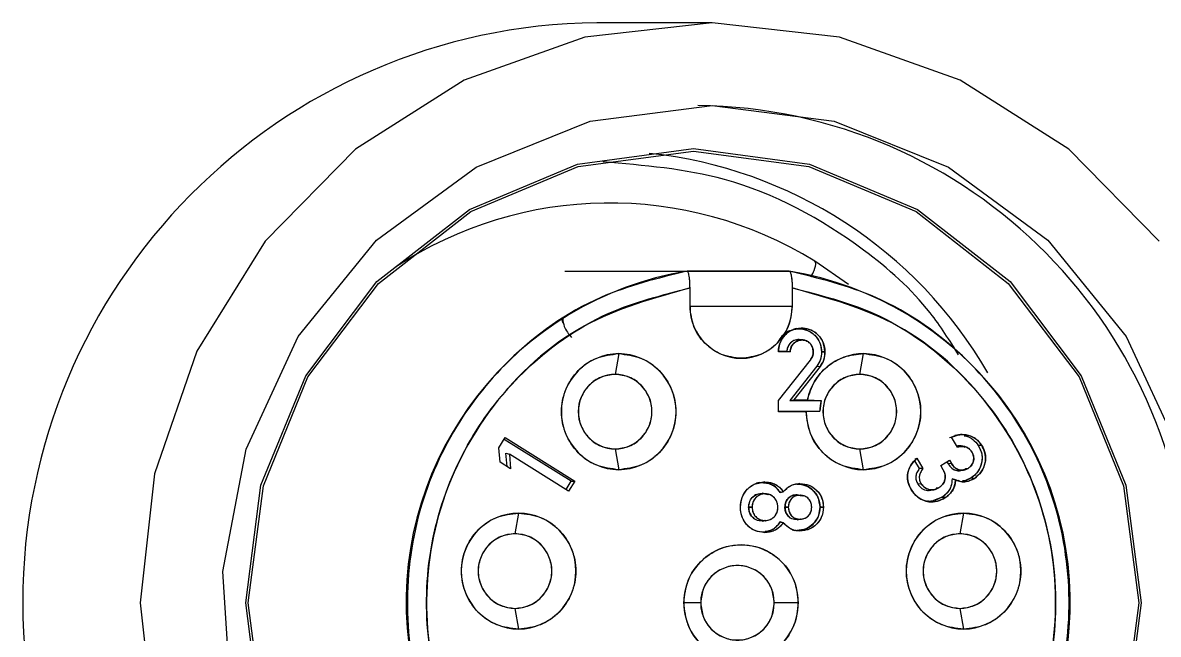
# Model space of a CAD drawing. Header units: millimetres. Extents: x 10 to 584, y 10 to 410.
# Drawn here: x 172.659 to 173.571, y 78.901 to 79.393 of the extents above; entities that cross this region are included whole.
import ezdxf

# ---------------------------------------------------------------- set-up
doc = ezdxf.new("R2010")
doc.units = ezdxf.units.MM

msp = doc.modelspace()

# ---------------------------------------------------------------- linework, layer by layer
at = {"color": 7, "linetype": 'Continuous', "lineweight": 25}
for p, q in [((173.21301, 79.39332), (173.12039, 79.39332)), ((173.09454, 79.19342), (173.19286, 79.19342)), ((173.19295, 79.19342), (173.27492, 79.19342)), ((173.27492, 79.19342), (173.1932, 79.19342)), ((173.32259, 79.18261), (173.29543, 79.20143)), ((173.19517, 79.16498), (173.19517, 79.17991)), ((173.27724, 79.17991), (173.27724, 79.16498)), ((173.27724, 79.16498), (173.19519, 79.16498)), ((173.27724, 79.16498), (173.19607, 79.16498)), ((173.09319, 79.1515), (173.09216, 79.1551)), ((173.28076, 79.14726), (173.27856, 79.1468)), ((173.2786, 79.14653), (173.28216, 79.14717)), ((173.27974, 79.14665), (173.28216, 79.14717)), ((173.28447, 79.14763), (173.28216, 79.14717)), ((173.28216, 79.14717), (173.28447, 79.14763)), ((173.28519, 79.13807), (173.28286, 79.13854)), ((173.28286, 79.13854), (173.28519, 79.13807)), ((173.28515, 79.13817), (173.28286, 79.13854)), ((173.27288, 79.12887), (173.26625, 79.12887)), ((173.27288, 79.12887), (173.2756, 79.12841)), ((173.13787, 79.12707), (173.13498, 79.11041)), ((173.2756, 79.12841), (173.26617, 79.12841)), ((173.26617, 79.08933), (173.29187, 79.12196)), ((173.30086, 79.1285), (173.30363, 79.1285)), ((173.30363, 79.1285), (173.30086, 79.1285)), ((173.33165, 79.11041), (173.33454, 79.12707)), ((173.29702, 79.11707), (173.2753, 79.08942)), ((173.2997, 79.11678), (173.27856, 79.08988)), ((173.29702, 79.11707), (173.2997, 79.11678)), ((173.29702, 79.11707), (173.2997, 79.11678)), ((173.26617, 79.08037), (173.26617, 79.08933)), ((173.2753, 79.08942), (173.27856, 79.08988)), ((173.2753, 79.08942), (173.30063, 79.08942)), ((173.27856, 79.08988), (173.28954, 79.08988)), ((173.28954, 79.08988), (173.30063, 79.08942)), ((173.28954, 79.08988), (173.30063, 79.08942)), ((173.30063, 79.08942), (173.2994, 79.08083)), ((173.26617, 79.08083), (173.2994, 79.08083)), ((173.28858, 79.08037), (173.26617, 79.08037)), ((173.2994, 79.08083), (173.28858, 79.08037)), ((173.2994, 79.08083), (173.28858, 79.08037)), ((173.04162, 79.05142), (173.04657, 79.0596)), ((173.09965, 79.02445), (173.0457, 79.05815)), ((173.04657, 79.0596), (173.1026, 79.0246)), ((173.40361, 79.05969), (173.40806, 79.06082)), ((173.41021, 79.05175), (173.40527, 79.0599)), ((173.40562, 79.06024), (173.40992, 79.06141)), ((173.41021, 79.06163), (173.40798, 79.06117)), ((173.0425, 79.03969), (173.04162, 79.05142)), ((173.04727, 79.047), (173.05011, 79.04612)), ((173.0481, 79.0362), (173.04727, 79.047)), ((173.13498, 79.05041), (173.13787, 79.03374)), ((173.33454, 79.03374), (173.33165, 79.05041)), ((173.41605, 79.05227), (173.41385, 79.05273)), ((173.42954, 79.05345), (173.42684, 79.05321)), ((173.42684, 79.05321), (173.42954, 79.05345)), ((173.05102, 79.03438), (173.0425, 79.03969)), ((173.05011, 79.04612), (173.05102, 79.03438)), ((173.09764, 79.01643), (173.05011, 79.04612)), ((173.37568, 79.04092), (173.37942, 79.03475)), ((173.37614, 79.04252), (173.37735, 79.04288)), ((173.37735, 79.04288), (173.38228, 79.03473)), ((173.39663, 79.03698), (173.40369, 79.04139)), ((173.40162, 79.0401), (173.40268, 79.03833)), ((173.40539, 79.03858), (173.40268, 79.03833)), ((173.40369, 79.04139), (173.40539, 79.03858)), ((173.38228, 79.03473), (173.37942, 79.03475)), ((173.39869, 79.03355), (173.39663, 79.03698)), ((173.41387, 79.03333), (173.41657, 79.03437)), ((173.41864, 79.03477), (173.41657, 79.03437)), ((173.41657, 79.03437), (173.41864, 79.03477)), ((173.09558, 79.01772), (173.09965, 79.02445)), ((173.1026, 79.0246), (173.09764, 79.01643)), ((173.09965, 79.02445), (173.1026, 79.0246)), ((173.24802, 79.02248), (173.253, 79.02337)), ((173.25071, 79.02336), (173.24848, 79.0229)), ((173.253, 79.02337), (173.24857, 79.02245)), ((173.253, 79.02337), (173.25532, 79.02384)), ((173.25532, 79.02384), (173.253, 79.02337)), ((173.2834, 79.02266), (173.28108, 79.02219)), ((173.28108, 79.02219), (173.2834, 79.02266)), ((173.38104, 79.02229), (173.37833, 79.02204)), ((173.40849, 79.02559), (173.40574, 79.02629)), ((173.40574, 79.02629), (173.40849, 79.02559)), ((173.41201, 79.02459), (173.41065, 79.02496)), ((173.412, 79.02461), (173.41099, 79.0247)), ((173.42116, 79.02711), (173.41712, 79.02525)), ((173.42116, 79.02711), (173.42372, 79.02672)), ((173.42372, 79.02672), (173.42116, 79.02711)), ((173.25309, 79.01479), (173.25541, 79.01432)), ((173.25541, 79.01432), (173.25309, 79.01479)), ((173.25557, 79.01424), (173.25752, 79.01381)), ((173.26773, 79.01529), (173.2701, 79.01601)), ((173.2701, 79.01601), (173.26773, 79.01529)), ((173.28126, 79.01356), (173.28357, 79.01309)), ((173.28357, 79.01309), (173.28126, 79.01356)), ((173.28126, 79.01356), (173.28537, 79.01279)), ((173.38758, 79.01698), (173.38989, 79.01744)), ((173.39776, 79.01163), (173.39079, 79.00891)), ((173.3951, 79.01922), (173.39303, 79.01882)), ((173.39303, 79.01882), (173.3951, 79.01922)), ((173.39776, 79.01163), (173.40032, 79.01123)), ((173.40032, 79.01123), (173.39776, 79.01163)), ((173.24222, 79.00354), (173.24499, 79.00353)), ((173.24499, 79.00353), (173.24222, 79.00354)), ((173.27415, 79.00353), (173.27138, 79.00353)), ((173.27138, 79.00353), (173.27415, 79.00353)), ((173.29964, 79.00353), (173.30241, 79.00353)), ((173.30241, 79.00353), (173.29964, 79.00353)), ((173.05741, 78.99883), (173.05452, 78.98217)), ((173.25309, 78.99231), (173.25599, 78.99291)), ((173.25309, 78.99231), (173.25541, 78.99278)), ((173.25541, 78.99278), (173.25309, 78.99231)), ((173.2556, 78.99273), (173.25309, 78.99231)), ((173.28126, 78.9935), (173.28357, 78.99397)), ((173.28357, 78.99397), (173.28126, 78.9935)), ((173.28386, 78.99387), (173.28126, 78.9935)), ((173.415, 78.99883), (173.4121, 78.98217)), ((173.253, 78.98367), (173.25532, 78.9832)), ((173.25532, 78.9832), (173.253, 78.98367)), ((173.2701, 78.99108), (173.26773, 78.99182)), ((173.26773, 78.99182), (173.2701, 78.99108)), ((173.27725, 78.98528), (173.27947, 78.98483)), ((173.05452, 78.92217), (173.05741, 78.9055)), ((173.20377, 78.92665), (173.19025, 78.92665)), ((173.28216, 78.92665), (173.26286, 78.92665)), ((173.4121, 78.92217), (173.415, 78.9055))]:
    msp.add_line(p, q, dxfattribs=at)
at = {"color": 7, "linetype": 'Continuous', "lineweight": 25, "flags": 128}
for points in [[(173.57232, 79.21761), (173.49955, 79.2915), (173.4124, 79.3471), (173.31527, 79.38162), (173.21301, 79.39332), (173.11074, 79.38162), (173.0136, 79.3471), (172.92646, 79.2915), (172.85369, 79.21761), (172.79894, 79.12913), (172.76495, 79.03049), (172.75342, 78.92665), (172.76495, 78.82281), (172.79894, 78.72417), (172.85369, 78.63569), (172.92646, 78.5618), (173.0136, 78.5062), (173.11074, 78.47169), (173.21301, 78.45998)], [(173.59995, 78.8517), (173.56943, 78.75634), (173.51653, 78.67168), (173.44454, 78.60304), (173.35801, 78.55474), (173.26237, 78.5298), (173.16363, 78.5298), (173.06799, 78.55474), (172.98146, 78.60304), (172.90948, 78.67168), (172.85657, 78.75634), (172.82606, 78.8517), (172.81985, 78.95177), (172.83836, 79.05026), (172.8804, 79.14098), (172.94335, 79.21824), (173.02323, 79.27717), (173.11504, 79.31409), (173.21301, 79.32665)], [(173.21301, 79.32665), (173.31096, 79.31409), (173.40278, 79.27717), (173.48267, 79.21824), (173.5456, 79.14098), (173.58765, 79.05026)], [(172.8504, 78.83209), (172.83815, 78.92665), (172.8504, 79.02121), (172.88635, 79.10933), (172.94353, 79.185), (173.01805, 79.24306), (173.10483, 79.27956), (173.19795, 79.29201)], [(172.85233, 78.83261), (172.84014, 78.92665), (172.85233, 79.02069), (172.88808, 79.10832), (172.94494, 79.18357), (173.01904, 79.24131), (173.10534, 79.2776), (173.19795, 79.28999)], [(173.19795, 79.29201), (173.29108, 79.27956), (173.37786, 79.24306), (173.45238, 79.185), (173.50956, 79.10933), (173.5455, 79.02121), (173.55776, 78.92665), (173.5455, 78.83209)], [(173.19795, 79.28999), (173.29056, 79.2776), (173.37686, 79.24131), (173.45096, 79.18357), (173.50783, 79.10832), (173.54357, 79.02069), (173.55576, 78.92665), (173.54357, 78.83261)]]:
    msp.add_lwpolyline(points, dxfattribs=at)
at = {"color": 7, "linetype": 'Continuous', "lineweight": 25}
for centre, radius, start, end in [((173.12561, 78.92665), 0.4667, 90.64072, 269.35928), ((173.19683, 78.92665), 0.40003, 270.65873, 89.34127), ((173.13072, 78.93547), 0.31282, 58.22974, 123.41597), ((173.23727, 78.92686), 0.27023, 99.45858, 269.28407), ((173.23052, 78.92686), 0.27023, 270.7146, 80.54274), ((173.23653, 79.16468), 0.04136, 179.57443, 269.56118), ((173.23589, 79.16468), 0.04136, 270.44997, 0.42552), ((173.13845, 79.08041), 0.04667, 90.70636, 269.29364), ((173.1373, 79.08041), 0.04667, 270.70636, 89.29364), ((173.33481, 79.08092), 0.04615, 90.33203, 168.80377), ((173.33397, 79.08041), 0.04667, 270.70636, 89.29364), ((173.13535, 79.08041), 0.03, 90.70768, 269.29232), ((173.13461, 79.08041), 0.03, 270.70254, 89.29746), ((173.33202, 79.08041), 0.03, 90.70254, 269.29746), ((173.33128, 79.08041), 0.03, 270.71795, 89.28205), ((173.33283, 79.08045), 0.03344, 164.43567, 179.34125), ((173.3349, 79.08005), 0.04631, 179.61227, 269.5615), ((173.05799, 78.95217), 0.04667, 90.70967, 269.29033), ((173.05684, 78.95217), 0.04667, 270.70636, 89.29364), ((173.41558, 78.95217), 0.04667, 90.70636, 269.29364), ((173.41442, 78.95217), 0.04667, 270.70967, 89.29033), ((173.0549, 78.95217), 0.03, 90.71795, 269.28205), ((173.05415, 78.95217), 0.03, 270.70254, 89.29746), ((173.41248, 78.95217), 0.03, 90.71795, 269.28205), ((173.41173, 78.95217), 0.03, 270.70254, 89.29746), ((173.23621, 78.92722), 0.04596, 359.28842, 180.71158), ((173.23332, 78.92701), 0.02955, 359.29733, 180.70267), ((173.23621, 78.92608), 0.04596, 179.28517, 0.71483), ((173.23332, 78.92629), 0.02955, 179.29227, 0.70773)]:
    msp.add_arc(centre, radius, start, end, dxfattribs=at)
at = {"color": 59, "linetype": 'Continuous', "lineweight": 25}
msp.add_arc((173.12521, 78.93285), 0.35725, 30.04554, 84.04983, dxfattribs=at)
for points, knots in [([(173.41101, 79.12624), (173.40375, 79.13773), (173.38329, 79.17014), (173.32271, 79.22366), (173.23301, 79.27234), (173.1581, 79.27857), (173.12502, 79.28132)], [0, 0, 0, 0, 0.119309, 0.336244, 0.706937, 1, 1, 1, 1]), ([(173.29256, 79.18892), (173.29341, 79.19072), (173.29573, 79.19561), (173.29683, 79.20028), (173.29588, 79.20105), (173.29543, 79.20143)], [0, 0, 0, 0, 0.232539, 0.629547, 1, 1, 1, 1])]:
    msp.add_open_spline(points, degree=3, knots=knots, dxfattribs=at)
at = {"color": 7, "linetype": 'Continuous', "lineweight": 25}
for points, knots in [([(173.19286, 79.19342), (173.1692, 79.18766), (173.11646, 79.17484), (173.05104, 79.12812), (173.00099, 79.06433), (172.97138, 78.99065), (172.96437, 78.90787), (172.98246, 78.82685), (173.0217, 78.75796), (173.08056, 78.70102), (173.15341, 78.66337), (173.20905, 78.65873), (173.23389, 78.65665)], [0, 0, 0, 0, 0.091706, 0.204462, 0.294967, 0.393666, 0.497031, 0.600398, 0.699091, 0.789596, 0.906057, 1, 1, 1, 1]), ([(173.19517, 79.17991), (173.19515, 79.18119), (173.19512, 79.18352), (173.19488, 79.18637), (173.19467, 79.18823), (173.19446, 79.18981), (173.19414, 79.19124), (173.19361, 79.19294), (173.19315, 79.19323), (173.19286, 79.19342)], [0, 0, 0, 0, 0.181575, 0.330984, 0.438517, 0.500217, 0.630888, 0.759378, 1, 1, 1, 1]), ([(173.19517, 79.17991), (173.19514, 79.18168), (173.19508, 79.18522), (173.19454, 79.18963), (173.19378, 79.19287), (173.19316, 79.19323), (173.19286, 79.19342)], [0, 0, 0, 0, 0.250323, 0.499795, 0.750331, 1, 1, 1, 1]), ([(173.23389, 78.65665), (173.25873, 78.65873), (173.31438, 78.66337), (173.38723, 78.70102), (173.44609, 78.75796), (173.48533, 78.82685), (173.50341, 78.90787), (173.4964, 78.99065), (173.46679, 79.06433), (173.41674, 79.12812), (173.35133, 79.17484), (173.29858, 79.18766), (173.27492, 79.19342)], [0, 0, 0, 0, 0.0939424, 0.2104115, 0.3009158, 0.3996081, 0.5029717, 0.6063363, 0.7050344, 0.795538, 0.9082859, 1, 1, 1, 1]), ([(173.27492, 79.19342), (173.27522, 79.19323), (173.27568, 79.19295), (173.27622, 79.19124), (173.27651, 79.18981), (173.27677, 79.18824), (173.27701, 79.18638), (173.2772, 79.18352), (173.27723, 79.18119), (173.27724, 79.17991)], [0, 0, 0, 0, 0.2403741, 0.36878, 0.4993146, 0.561222, 0.6688246, 0.8184019, 1, 1, 1, 1]), ([(173.27492, 79.19342), (173.27523, 79.19323), (173.27585, 79.19287), (173.2766, 79.18964), (173.27716, 79.18522), (173.27721, 79.18169), (173.27724, 79.17991)], [0, 0, 0, 0, 0.24945, 0.499669, 0.749296, 1, 1, 1, 1]), ([(173.19517, 79.17991), (173.16585, 79.17174), (173.10506, 79.1548), (173.03207, 79.08818), (172.98802, 79.00084), (172.97883, 78.90529), (173.00317, 78.81253), (173.0606, 78.73362), (173.14327, 78.6799), (173.20597, 78.67321), (173.23621, 78.66999)], [0, 0, 0, 0, 0.120567, 0.249996, 0.379433, 0.499999, 0.620562, 0.749995, 0.879426, 1, 1, 1, 1]), ([(173.23621, 78.66999), (173.2126, 78.67196), (173.1597, 78.67638), (173.09045, 78.71216), (173.03449, 78.76629), (172.99719, 78.83178), (172.98, 78.9088), (172.98667, 78.98749), (173.01481, 79.05753), (173.06212, 79.11784), (173.12359, 79.16195), (173.17298, 79.17434), (173.19517, 79.17991)], [0, 0, 0, 0, 0.0942, 0.210979, 0.301731, 0.400694, 0.504336, 0.607982, 0.706942, 0.797687, 0.909074, 1, 1, 1, 1]), ([(173.27724, 79.17991), (173.29944, 79.17434), (173.34883, 79.16195), (173.41029, 79.11784), (173.45761, 79.05753), (173.48574, 78.98749), (173.49242, 78.9088), (173.47522, 78.83178), (173.43793, 78.76629), (173.38197, 78.71216), (173.31272, 78.67638), (173.25983, 78.67196), (173.23621, 78.66999)], [0, 0, 0, 0, 0.090926, 0.202315, 0.293061, 0.392022, 0.495669, 0.599312, 0.698276, 0.789029, 0.905809, 1, 1, 1, 1]), ([(173.23621, 78.66999), (173.26645, 78.67321), (173.32915, 78.6799), (173.41181, 78.73362), (173.46925, 78.81253), (173.49359, 78.90529), (173.4844, 79.00084), (173.44035, 79.08818), (173.36736, 79.1548), (173.30656, 79.17174), (173.27724, 79.17991)], [0, 0, 0, 0, 0.120565, 0.249997, 0.379432, 0.499996, 0.620563, 0.750002, 0.879431, 1, 1, 1, 1]), ([(173.23621, 79.12332), (173.23083, 79.12395), (173.22008, 79.1252), (173.20652, 79.13483), (173.19702, 79.1486), (173.19579, 79.15952), (173.19517, 79.16498)], [0, 0, 0, 0, 0.250007, 0.499994, 0.750049, 1, 1, 1, 1]), ([(173.27724, 79.16498), (173.27663, 79.15952), (173.27539, 79.1486), (173.2659, 79.13483), (173.25234, 79.1252), (173.24159, 79.12395), (173.23621, 79.12332)], [0, 0, 0, 0, 0.249981, 0.500065, 0.750082, 1, 1, 1, 1]), ([(173.09288, 79.15531), (173.09315, 79.15316), (173.09386, 79.14741), (173.09761, 79.14294), (173.09996, 79.14014)], [0, 0, 0, 0, 0.373735, 1, 1, 1, 1]), ([(173.28447, 79.14763), (173.28173, 79.14726), (173.27625, 79.14653), (173.27032, 79.14122), (173.26673, 79.13497), (173.26636, 79.13059), (173.26617, 79.12841)], [0, 0, 0, 0, 0.2793195, 0.5591923, 0.7795208, 1, 1, 1, 1]), ([(173.26617, 79.12841), (173.26645, 79.13095), (173.26698, 79.13589), (173.27116, 79.14217), (173.27713, 79.14671), (173.28202, 79.14732), (173.28447, 79.14763)], [0, 0, 0, 0, 0.25652, 0.498599, 0.74937, 1, 1, 1, 1]), ([(173.28216, 79.14717), (173.28491, 79.14688), (173.2904, 79.1463), (173.29653, 79.14124), (173.30026, 79.13506), (173.30066, 79.13069), (173.30086, 79.1285)], [0, 0, 0, 0, 0.280187, 0.559529, 0.779515, 1, 1, 1, 1]), ([(173.28216, 79.14717), (173.28465, 79.14691), (173.28833, 79.14653), (173.29266, 79.14422), (173.29635, 79.14118), (173.30003, 79.13599), (173.30058, 79.13102), (173.30086, 79.1285)], [0, 0, 0, 0, 0.256055, 0.376331, 0.498976, 0.74577, 1, 1, 1, 1]), ([(173.30363, 79.1285), (173.30329, 79.13135), (173.30262, 79.13705), (173.29741, 79.14335), (173.29109, 79.1471), (173.28668, 79.14745), (173.28447, 79.14763)], [0, 0, 0, 0, 0.279565, 0.5594425, 0.7795954, 1, 1, 1, 1]), ([(173.28447, 79.14763), (173.28703, 79.14736), (173.29203, 79.14685), (173.29833, 79.14248), (173.30278, 79.13618), (173.30334, 79.13108), (173.30363, 79.1285)], [0, 0, 0, 0, 0.2563475, 0.4986131, 0.7455165, 1, 1, 1, 1]), ([(173.26597, 79.13619), (173.26707, 79.13807), (173.26932, 79.14197), (173.27313, 79.1453), (173.27551, 79.14576), (173.27561, 79.14578)], [0, 0, 0, 0, 0.472742, 0.978235, 1, 1, 1, 1]), ([(173.28286, 79.13854), (173.28144, 79.13838), (173.27858, 79.13805), (173.27534, 79.13545), (173.27339, 79.13224), (173.27305, 79.12999), (173.27288, 79.12887)], [0, 0, 0, 0, 0.2790259, 0.5596715, 0.781241, 1, 1, 1, 1]), ([(173.2756, 79.12841), (173.2758, 79.12983), (173.27621, 79.13266), (173.27872, 79.13588), (173.28188, 79.13777), (173.28409, 79.13797), (173.28519, 79.13807)], [0, 0, 0, 0, 0.280257, 0.559546, 0.779625, 1, 1, 1, 1]), ([(173.28519, 79.13807), (173.2839, 79.13791), (173.28142, 79.1376), (173.27875, 79.13577), (173.27721, 79.13385), (173.27602, 79.13158), (173.27577, 79.12967), (173.2756, 79.12841)], [0, 0, 0, 0, 0.2590572, 0.4973955, 0.6220982, 0.7492752, 1, 1, 1, 1]), ([(173.28673, 79.13776), (173.28672, 79.13777), (173.28624, 79.13801), (173.2857, 79.13804), (173.28516, 79.13808)], [0, 0, 0, 0, 0.011025, 1, 1, 1, 1]), ([(173.28739, 79.13783), (173.28653, 79.13799), (173.28514, 79.13825), (173.28522, 79.13826), (173.28525, 79.13826)], [0, 0, 0, 0, 0.6176017, 1, 1, 1, 1]), ([(173.28519, 79.13807), (173.28656, 79.13793), (173.28929, 79.13766), (173.29218, 79.13494), (173.29391, 79.13183), (173.29414, 79.12967), (173.29425, 79.12859)], [0, 0, 0, 0, 0.279304, 0.558573, 0.779344, 1, 1, 1, 1]), ([(173.29425, 79.12859), (173.2941, 79.12982), (173.29379, 79.13226), (173.29213, 79.13489), (173.29042, 79.13652), (173.28829, 79.13776), (173.28645, 79.13794), (173.28519, 79.13807)], [0, 0, 0, 0, 0.25218, 0.498813, 0.619589, 0.740776, 1, 1, 1, 1]), ([(173.27898, 79.13772), (173.27791, 79.13715), (173.27579, 79.13601), (173.27361, 79.13275), (173.27313, 79.13021), (173.27288, 79.12887)], [0, 0, 0, 0, 0.319585, 0.640457, 1, 1, 1, 1]), ([(173.13787, 79.03374), (173.13186, 79.03444), (173.11983, 79.03585), (173.10453, 79.04664), (173.09432, 79.06207), (173.09071, 79.08041), (173.09432, 79.09875), (173.10453, 79.11418), (173.11983, 79.12497), (173.13186, 79.12637), (173.13787, 79.12707)], [0, 0, 0, 0, 0.125005, 0.250008, 0.374994, 0.5, 0.625006, 0.749992, 0.874995, 1, 1, 1, 1]), ([(173.13787, 79.12707), (173.14389, 79.12637), (173.15592, 79.12497), (173.17121, 79.11418), (173.18144, 79.09875), (173.18503, 79.08041), (173.18144, 79.06206), (173.17121, 79.04664), (173.15592, 79.03585), (173.14389, 79.03444), (173.13787, 79.03374)], [0, 0, 0, 0, 0.125, 0.249998, 0.37501, 0.5, 0.62499, 0.750002, 0.875, 1, 1, 1, 1]), ([(173.28954, 79.08988), (173.29111, 79.09498), (173.29426, 79.10518), (173.30502, 79.11724), (173.31883, 79.12549), (173.32931, 79.12655), (173.33454, 79.12707)], [0, 0, 0, 0, 0.250007, 0.499939, 0.750009, 1, 1, 1, 1]), ([(173.29425, 79.12859), (173.29413, 79.12723), (173.2939, 79.1248), (173.29249, 79.12283), (173.29187, 79.12196)], [0, 0, 0, 0, 0.559115, 1, 1, 1, 1]), ([(173.29187, 79.12196), (173.29256, 79.12296), (173.29395, 79.12495), (173.29415, 79.12738), (173.29425, 79.12859)], [0, 0, 0, 0, 0.499816, 1, 1, 1, 1]), ([(173.30086, 79.1285), (173.30071, 79.12642), (173.30042, 79.12227), (173.29816, 79.11881), (173.29702, 79.11707)], [0, 0, 0, 0, 0.500388, 1, 1, 1, 1]), ([(173.30086, 79.1285), (173.30067, 79.12617), (173.30034, 79.12201), (173.29804, 79.11858), (173.29702, 79.11707)], [0, 0, 0, 0, 0.5600904, 1, 1, 1, 1]), ([(173.2997, 79.11678), (173.30098, 79.11879), (173.30326, 79.12238), (173.30352, 79.12663), (173.30363, 79.1285)], [0, 0, 0, 0, 0.559362, 1, 1, 1, 1]), ([(173.30363, 79.1285), (173.30348, 79.12637), (173.30318, 79.12212), (173.30086, 79.11856), (173.2997, 79.11678)], [0, 0, 0, 0, 0.500065, 1, 1, 1, 1]), ([(173.33454, 79.12707), (173.34056, 79.12637), (173.35259, 79.12497), (173.36789, 79.11418), (173.3781, 79.09875), (173.3817, 79.08041), (173.3781, 79.06207), (173.36789, 79.04664), (173.35259, 79.03585), (173.34056, 79.03444), (173.33454, 79.03374)], [0, 0, 0, 0, 0.125005, 0.250008, 0.374994, 0.5, 0.625006, 0.749992, 0.874995, 1, 1, 1, 1]), ([(173.13498, 79.11041), (173.13111, 79.10996), (173.12338, 79.10906), (173.11354, 79.10212), (173.10698, 79.0922), (173.10467, 79.08041), (173.10698, 79.06862), (173.11354, 79.05869), (173.12338, 79.05176), (173.13111, 79.05086), (173.13498, 79.05041)], [0, 0, 0, 0, 0.125034, 0.250045, 0.374997, 0.499994, 0.624991, 0.749978, 0.874966, 1, 1, 1, 1]), ([(173.13498, 79.05041), (173.13885, 79.05086), (173.14658, 79.05176), (173.15642, 79.0587), (173.16299, 79.06861), (173.1653, 79.08041), (173.16299, 79.0922), (173.15642, 79.10212), (173.14658, 79.10906), (173.13885, 79.10996), (173.13498, 79.11041)], [0, 0, 0, 0, 0.125024, 0.25, 0.375021, 0.500006, 0.624991, 0.749977, 0.874976, 1, 1, 1, 1]), ([(173.33165, 79.11041), (173.32778, 79.10996), (173.32005, 79.10906), (173.31021, 79.10212), (173.30364, 79.0922), (173.30133, 79.08041), (173.30364, 79.06861), (173.31021, 79.0587), (173.32005, 79.05176), (173.32778, 79.05086), (173.33165, 79.05041)], [0, 0, 0, 0, 0.125024, 0.250022, 0.375009, 0.499994, 0.624979, 0.750002, 0.874976, 1, 1, 1, 1]), ([(173.33165, 79.05041), (173.33552, 79.05086), (173.34325, 79.05176), (173.35308, 79.0587), (173.35965, 79.06861), (173.36196, 79.08041), (173.35965, 79.0922), (173.35308, 79.10212), (173.34325, 79.10905), (173.33552, 79.10996), (173.33165, 79.11041)], [0, 0, 0, 0, 0.124963, 0.249957, 0.375, 0.500006, 0.625011, 0.750019, 0.875037, 1, 1, 1, 1]), ([(173.33454, 79.03374), (173.32853, 79.03444), (173.31649, 79.03584), (173.3013, 79.04662), (173.29067, 79.06204), (173.28928, 79.07426), (173.28858, 79.08037)], [0, 0, 0, 0, 0.250009, 0.500044, 0.749955, 1, 1, 1, 1]), ([(173.40527, 79.0599), (173.40744, 79.06072), (173.41176, 79.06235), (173.41873, 79.06167), (173.42527, 79.05902), (173.42812, 79.05531), (173.42954, 79.05345)], [0, 0, 0, 0, 0.2515721, 0.5000173, 0.7503831, 1, 1, 1, 1]), ([(173.42954, 79.05345), (173.42791, 79.05551), (173.42465, 79.05962), (173.4176, 79.06189), (173.41093, 79.0622), (173.40715, 79.06066), (173.40527, 79.0599)], [0, 0, 0, 0, 0.279159, 0.559, 0.779464, 1, 1, 1, 1]), ([(173.41556, 79.06091), (173.41585, 79.06089), (173.41832, 79.06072), (173.42275, 79.05842), (173.42547, 79.05495), (173.42684, 79.05321)], [0, 0, 0, 0, 0.0633841, 0.5307986, 1, 1, 1, 1]), ([(173.41385, 79.05272), (173.41287, 79.0529), (173.41145, 79.05316), (173.41008, 79.05278), (173.40965, 79.05266)], [0, 0, 0, 0, 0.690549, 1, 1, 1, 1]), ([(173.41021, 79.05175), (173.41139, 79.05211), (173.41375, 79.05283), (173.41719, 79.0521), (173.41994, 79.05046), (173.42112, 79.0489), (173.4217, 79.04813)], [0, 0, 0, 0, 0.2799341, 0.5597495, 0.780138, 1, 1, 1, 1]), ([(173.4217, 79.04813), (173.421, 79.04903), (173.41964, 79.05078), (173.41672, 79.05229), (173.41344, 79.05269), (173.41134, 79.05207), (173.41021, 79.05175)], [0, 0, 0, 0, 0.25798, 0.500511, 0.732006, 1, 1, 1, 1]), ([(173.41608, 79.05169), (173.41562, 79.05203), (173.41505, 79.05245), (173.41437, 79.05253), (173.41423, 79.05255)], [0, 0, 0, 0, 0.795742, 1, 1, 1, 1]), ([(173.41864, 79.03477), (173.41965, 79.03555), (173.42166, 79.03711), (173.42311, 79.04075), (173.42336, 79.04466), (173.42226, 79.04697), (173.4217, 79.04813)], [0, 0, 0, 0, 0.250054, 0.499588, 0.749902, 1, 1, 1, 1]), ([(173.4217, 79.04813), (173.4223, 79.04682), (173.4235, 79.04421), (173.42296, 79.04013), (173.42132, 79.03679), (173.41954, 79.03544), (173.41864, 79.03477)], [0, 0, 0, 0, 0.27952, 0.559298, 0.779226, 1, 1, 1, 1]), ([(173.42684, 79.05321), (173.42795, 79.051), (173.42961, 79.04767), (173.43005, 79.04268), (173.42933, 79.0378), (173.42695, 79.03183), (173.4231, 79.0287), (173.42116, 79.02711)], [0, 0, 0, 0, 0.248595, 0.373171, 0.499862, 0.747813, 1, 1, 1, 1]), ([(173.42684, 79.05321), (173.42808, 79.05068), (173.43055, 79.04564), (173.42944, 79.03767), (173.42631, 79.03115), (173.42288, 79.02846), (173.42116, 79.02711)], [0, 0, 0, 0, 0.280753, 0.559103, 0.779833, 1, 1, 1, 1]), ([(173.42372, 79.02672), (173.42589, 79.02855), (173.43024, 79.03222), (173.4329, 79.04), (173.43262, 79.04747), (173.43057, 79.05146), (173.42954, 79.05345)], [0, 0, 0, 0, 0.279142, 0.559225, 0.779425, 1, 1, 1, 1]), ([(173.42954, 79.05345), (173.43068, 79.05118), (173.43239, 79.04777), (173.43282, 79.04265), (173.43208, 79.03765), (173.42965, 79.03154), (173.4257, 79.02833), (173.42372, 79.02672)], [0, 0, 0, 0, 0.24902, 0.373492, 0.500216, 0.748594, 1, 1, 1, 1]), ([(173.37277, 79.01778), (173.37177, 79.01994), (173.36981, 79.02419), (173.36985, 79.0312), (173.37235, 79.03781), (173.37561, 79.04112), (173.37735, 79.04288)], [0, 0, 0, 0, 0.254902, 0.500319, 0.733421, 1, 1, 1, 1]), ([(173.37735, 79.04288), (173.3755, 79.04103), (173.37181, 79.03734), (173.36971, 79.03014), (173.37005, 79.02332), (173.37186, 79.01963), (173.37277, 79.01778)], [0, 0, 0, 0, 0.280313, 0.559377, 0.779684, 1, 1, 1, 1]), ([(173.40268, 79.03833), (173.40357, 79.0371), (173.40534, 79.03462), (173.4092, 79.03272), (173.41174, 79.03292), (173.41275, 79.03301)], [0, 0, 0, 0, 0.372259, 0.747712, 1, 1, 1, 1]), ([(173.40539, 79.03858), (173.4062, 79.03744), (173.40737, 79.0358), (173.40952, 79.03432), (173.41123, 79.03359), (173.41309, 79.03324), (173.41571, 79.03329), (173.41747, 79.03418), (173.41864, 79.03477)], [0, 0, 0, 0, 0.266285, 0.383503, 0.499574, 0.624727, 0.749874, 1, 1, 1, 1]), ([(173.41864, 79.03477), (173.41732, 79.03413), (173.41467, 79.03286), (173.41049, 79.03362), (173.40734, 79.03573), (173.40604, 79.03763), (173.40539, 79.03858)], [0, 0, 0, 0, 0.2796881, 0.5591244, 0.7792699, 1, 1, 1, 1]), ([(173.37942, 79.03475), (173.37875, 79.03371), (173.37753, 79.0318), (173.37665, 79.02906), (173.37656, 79.02687), (173.37696, 79.02459), (173.37778, 79.02306), (173.37833, 79.02204)], [0, 0, 0, 0, 0.271694, 0.498267, 0.621094, 0.748425, 1, 1, 1, 1]), ([(173.38228, 79.03473), (173.38162, 79.03371), (173.3804, 79.03185), (173.37945, 79.02918), (173.37932, 79.02704), (173.37968, 79.02479), (173.38049, 79.02328), (173.38104, 79.02229)], [0, 0, 0, 0, 0.271748, 0.498264, 0.621028, 0.748473, 1, 1, 1, 1]), ([(173.3951, 79.01922), (173.39627, 79.0201), (173.39795, 79.02136), (173.39942, 79.02371), (173.40009, 79.02559), (173.40035, 79.02758), (173.4002, 79.03037), (173.3993, 79.03226), (173.39869, 79.03355)], [0, 0, 0, 0, 0.264027, 0.381439, 0.498634, 0.623655, 0.744628, 1, 1, 1, 1]), ([(173.39869, 79.03355), (173.39934, 79.03213), (173.40064, 79.0293), (173.4001, 79.02482), (173.39806, 79.02133), (173.39609, 79.01992), (173.3951, 79.01922)], [0, 0, 0, 0, 0.279877, 0.55938, 0.779386, 1, 1, 1, 1]), ([(173.40551, 79.035), (173.40601, 79.03462), (173.40698, 79.03387), (173.40814, 79.03345), (173.4087, 79.03325)], [0, 0, 0, 0, 0.508823, 1, 1, 1, 1]), ([(173.40999, 79.03299), (173.41025, 79.03292), (173.41083, 79.03279), (173.41142, 79.03284), (173.41175, 79.03288)], [0, 0, 0, 0, 0.445461, 1, 1, 1, 1]), ([(173.23562, 79.00353), (173.23591, 79.00623), (173.23646, 79.01153), (173.24021, 79.01722), (173.2441, 79.02067), (173.24874, 79.02326), (173.25269, 79.02361), (173.25532, 79.02384)], [0, 0, 0, 0, 0.253655, 0.498791, 0.624364, 0.749644, 1, 1, 1, 1]), ([(173.23562, 79.00353), (173.23595, 79.00651), (173.23661, 79.01247), (173.24181, 79.01926), (173.24839, 79.0233), (173.25301, 79.02366), (173.25532, 79.02384)], [0, 0, 0, 0, 0.279692, 0.559569, 0.779544, 1, 1, 1, 1]), ([(173.253, 79.02337), (173.25456, 79.02326), (173.25749, 79.02305), (173.26165, 79.0215), (173.26513, 79.01886), (173.26686, 79.01648), (173.26773, 79.01529)], [0, 0, 0, 0, 0.268348, 0.501019, 0.750966, 1, 1, 1, 1]), ([(173.26773, 79.01529), (173.26651, 79.01692), (173.26451, 79.01958), (173.26056, 79.02196), (173.25761, 79.02301), (173.2558, 79.02313), (173.25527, 79.02316)], [0, 0, 0, 0, 0.391934, 0.643465, 0.895564, 1, 1, 1, 1]), ([(173.25532, 79.02384), (173.2573, 79.0237), (173.26056, 79.02346), (173.26473, 79.02153), (173.26778, 79.01912), (173.26932, 79.01705), (173.2701, 79.01601)], [0, 0, 0, 0, 0.339644, 0.559642, 0.779518, 1, 1, 1, 1]), ([(173.25532, 79.02384), (173.25686, 79.02373), (173.25975, 79.02352), (173.26381, 79.0221), (173.26732, 79.01957), (173.26913, 79.01725), (173.2701, 79.01601)], [0, 0, 0, 0, 0.26643, 0.498517, 0.732319, 1, 1, 1, 1]), ([(173.2701, 79.01601), (173.2722, 79.0181), (173.27595, 79.02182), (173.28112, 79.0224), (173.2834, 79.02266)], [0, 0, 0, 0, 0.5606, 1, 1, 1, 1]), ([(173.2701, 79.01601), (173.27195, 79.01783), (173.27466, 79.02048), (173.27948, 79.02237), (173.28203, 79.02256), (173.2834, 79.02266)], [0, 0, 0, 0, 0.499712, 0.730901, 1, 1, 1, 1]), ([(173.29964, 79.00353), (173.29933, 79.0063), (173.2987, 79.01185), (173.29363, 79.01795), (173.28752, 79.02164), (173.28323, 79.02201), (173.28108, 79.02219)], [0, 0, 0, 0, 0.279671, 0.558802, 0.779293, 1, 1, 1, 1]), ([(173.28108, 79.02219), (173.28354, 79.02195), (173.28841, 79.02146), (173.29354, 79.0178), (173.29661, 79.01412), (173.29898, 79.00977), (173.29937, 79.00605), (173.29964, 79.00353)], [0, 0, 0, 0, 0.2527629, 0.4998919, 0.6228908, 0.745345, 1, 1, 1, 1]), ([(173.2834, 79.02266), (173.28619, 79.02234), (173.29179, 79.0217), (173.29804, 79.01654), (173.30186, 79.01023), (173.30223, 79.00576), (173.30241, 79.00353)], [0, 0, 0, 0, 0.279666, 0.55937, 0.779579, 1, 1, 1, 1]), ([(173.2834, 79.02266), (173.28591, 79.02241), (173.29088, 79.02191), (173.29615, 79.01818), (173.29929, 79.0144), (173.30174, 79.00994), (173.30214, 79.00611), (173.30241, 79.00353)], [0, 0, 0, 0, 0.25179, 0.498776, 0.622099, 0.744914, 1, 1, 1, 1]), ([(173.37833, 79.02204), (173.37932, 79.02082), (173.38131, 79.01837), (173.38496, 79.01684), (173.38705, 79.01708), (173.38758, 79.01715)], [0, 0, 0, 0, 0.426581, 0.854282, 1, 1, 1, 1]), ([(173.38104, 79.02229), (173.38188, 79.0212), (173.38355, 79.01905), (173.38669, 79.01771), (173.38924, 79.01736), (173.39194, 79.01762), (173.39381, 79.01857), (173.3951, 79.01922)], [0, 0, 0, 0, 0.2519174, 0.4985735, 0.6126646, 0.7323049, 1, 1, 1, 1]), ([(173.3951, 79.01922), (173.39375, 79.01852), (173.39104, 79.01711), (173.38671, 79.01761), (173.3832, 79.0194), (173.38175, 79.02132), (173.38104, 79.02229)], [0, 0, 0, 0, 0.279989, 0.558811, 0.779639, 1, 1, 1, 1]), ([(173.40574, 79.02629), (173.40567, 79.02483), (173.40553, 79.02191), (173.40394, 79.01782), (173.4013, 79.01428), (173.39897, 79.01254), (173.39776, 79.01163)], [0, 0, 0, 0, 0.248535, 0.498386, 0.739232, 1, 1, 1, 1]), ([(173.40574, 79.02629), (173.40561, 79.02428), (173.4054, 79.02098), (173.40329, 79.01688), (173.40085, 79.01389), (173.39879, 79.01238), (173.39776, 79.01163)], [0, 0, 0, 0, 0.34071, 0.559458, 0.779661, 1, 1, 1, 1]), ([(173.40032, 79.01123), (173.40186, 79.01243), (173.40441, 79.01439), (173.40691, 79.01817), (173.40822, 79.02178), (173.4084, 79.02432), (173.40849, 79.02559)], [0, 0, 0, 0, 0.339669, 0.559787, 0.779819, 1, 1, 1, 1]), ([(173.40849, 79.02559), (173.40838, 79.02415), (173.40817, 79.02126), (173.40645, 79.01728), (173.4038, 79.01384), (173.4015, 79.01212), (173.40032, 79.01123)], [0, 0, 0, 0, 0.249477, 0.499876, 0.740874, 1, 1, 1, 1]), ([(173.40849, 79.02559), (173.40987, 79.02501), (173.41264, 79.02386), (173.41813, 79.02394), (173.4216, 79.02567), (173.42372, 79.02672)], [0, 0, 0, 0, 0.280384, 0.560326, 1, 1, 1, 1]), ([(173.42372, 79.02672), (173.42248, 79.02606), (173.42012, 79.0248), (173.4162, 79.02386), (173.41219, 79.02401), (173.40972, 79.02506), (173.40849, 79.02559)], [0, 0, 0, 0, 0.261871, 0.500046, 0.749838, 1, 1, 1, 1]), ([(173.42116, 79.02711), (173.4199, 79.02642), (173.41757, 79.02515), (173.41496, 79.02472), (173.41375, 79.02452)], [0, 0, 0, 0, 0.540105, 1, 1, 1, 1]), ([(173.24222, 79.00354), (173.24242, 79.00517), (173.24281, 79.00845), (173.2457, 79.01214), (173.24927, 79.01447), (173.25182, 79.01468), (173.25309, 79.01479)], [0, 0, 0, 0, 0.278888, 0.558826, 0.78028, 1, 1, 1, 1]), ([(173.25541, 79.01432), (173.254, 79.01416), (173.25192, 79.01391), (173.24949, 79.01253), (173.24746, 79.01071), (173.24543, 79.00774), (173.24514, 79.00494), (173.24499, 79.00353)], [0, 0, 0, 0, 0.256452, 0.376118, 0.500179, 0.749702, 1, 1, 1, 1]), ([(173.25541, 79.01432), (173.25385, 79.01415), (173.25073, 79.0138), (173.2474, 79.01075), (173.24533, 79.00725), (173.24511, 79.00477), (173.24499, 79.00353)], [0, 0, 0, 0, 0.279675, 0.558981, 0.779568, 1, 1, 1, 1]), ([(173.24898, 79.01392), (173.24892, 79.01391), (173.24818, 79.01377), (173.24693, 79.01289), (173.24591, 79.01195), (173.24539, 79.01147)], [0, 0, 0, 0, 0.044557, 0.513795, 1, 1, 1, 1]), ([(173.26586, 79.00353), (173.26571, 79.00494), (173.2654, 79.00775), (173.26337, 79.01071), (173.26133, 79.01252), (173.25891, 79.01391), (173.25682, 79.01416), (173.25541, 79.01432)], [0, 0, 0, 0, 0.2509, 0.500361, 0.62269, 0.744673, 1, 1, 1, 1]), ([(173.26586, 79.00353), (173.26567, 79.0051), (173.26528, 79.00825), (173.2625, 79.01179), (173.25908, 79.014), (173.25663, 79.01422), (173.25541, 79.01432)], [0, 0, 0, 0, 0.27963, 0.559781, 0.77975, 1, 1, 1, 1]), ([(173.25786, 79.01404), (173.25695, 79.01421), (173.25556, 79.01447), (173.25566, 79.01447), (173.25569, 79.01447)], [0, 0, 0, 0, 0.648569, 1, 1, 1, 1]), ([(173.25831, 79.01337), (173.25801, 79.01356), (173.25723, 79.01405), (173.25631, 79.01416), (173.25575, 79.01423)], [0, 0, 0, 0, 0.383144, 1, 1, 1, 1]), ([(173.27138, 79.00353), (173.27156, 79.005), (173.27193, 79.00795), (173.27441, 79.01146), (173.2778, 79.01334), (173.28011, 79.01348), (173.28126, 79.01356)], [0, 0, 0, 0, 0.27828, 0.558445, 0.781103, 1, 1, 1, 1]), ([(173.28126, 79.01356), (173.27986, 79.01344), (173.27784, 79.01327), (173.27549, 79.01204), (173.27364, 79.01036), (173.27187, 79.00752), (173.27155, 79.00488), (173.27138, 79.00353)], [0, 0, 0, 0, 0.267247, 0.384506, 0.500855, 0.74364, 1, 1, 1, 1]), ([(173.28357, 79.01309), (173.28216, 79.01298), (173.27934, 79.01278), (173.27622, 79.0101), (173.27447, 79.00687), (173.27426, 79.00464), (173.27415, 79.00353)], [0, 0, 0, 0, 0.28008, 0.558719, 0.779543, 1, 1, 1, 1]), ([(173.28357, 79.01309), (173.28223, 79.01298), (173.28031, 79.01282), (173.27807, 79.01165), (173.2763, 79.01006), (173.27462, 79.00733), (173.27431, 79.00482), (173.27415, 79.00353)], [0, 0, 0, 0, 0.267594, 0.384447, 0.500583, 0.743658, 1, 1, 1, 1]), ([(173.293, 79.00353), (173.29284, 79.00482), (173.29253, 79.00733), (173.29085, 79.01003), (173.28906, 79.01162), (173.28683, 79.01281), (173.2849, 79.01297), (173.28357, 79.01309)], [0, 0, 0, 0, 0.2562774, 0.4981971, 0.6140742, 0.7336376, 1, 1, 1, 1]), ([(173.293, 79.00353), (173.29282, 79.00494), (173.29247, 79.00776), (173.29009, 79.01108), (173.28687, 79.01288), (173.28467, 79.01302), (173.28357, 79.01309)], [0, 0, 0, 0, 0.279865, 0.55964, 0.779483, 1, 1, 1, 1]), ([(173.28609, 79.01282), (173.28508, 79.013), (173.28364, 79.01326), (173.28381, 79.01325), (173.28386, 79.01325)], [0, 0, 0, 0, 0.70198, 1, 1, 1, 1]), ([(173.28625, 79.01233), (173.28595, 79.01252), (173.28525, 79.01295), (173.28443, 79.01302), (173.28397, 79.01307)], [0, 0, 0, 0, 0.429647, 1, 1, 1, 1]), ([(173.37277, 79.01778), (173.3746, 79.01538), (173.37825, 79.01057), (173.38632, 79.00755), (173.39409, 79.0079), (173.39824, 79.01012), (173.40032, 79.01123)], [0, 0, 0, 0, 0.279795, 0.559122, 0.779188, 1, 1, 1, 1]), ([(173.40032, 79.01123), (173.39795, 79.00999), (173.39442, 79.00814), (173.3891, 79.00768), (173.3852, 79.00821), (173.3815, 79.00952), (173.3769, 79.01227), (173.37444, 79.01555), (173.37277, 79.01778)], [0, 0, 0, 0, 0.249189, 0.372082, 0.499805, 0.620123, 0.741755, 1, 1, 1, 1]), ([(173.39776, 79.01163), (173.39546, 79.01045), (173.39202, 79.00869), (173.38782, 79.00813), (173.38627, 79.00836), (173.38597, 79.00841)], [0, 0, 0, 0, 0.6203708, 0.9275458, 1, 1, 1, 1]), ([(173.25532, 78.9832), (173.25236, 78.98351), (173.24646, 78.98413), (173.24, 78.98975), (173.2362, 78.9965), (173.23582, 79.00118), (173.23562, 79.00353)], [0, 0, 0, 0, 0.2798, 0.559206, 0.779384, 1, 1, 1, 1]), ([(173.25532, 78.9832), (173.2527, 78.98343), (173.24878, 78.98378), (173.24414, 78.98634), (173.24022, 78.98977), (173.23646, 78.99551), (173.23591, 79.00082), (173.23562, 79.00353)], [0, 0, 0, 0, 0.248535, 0.372736, 0.499963, 0.745566, 1, 1, 1, 1]), ([(173.24318, 79.00806), (173.24313, 79.00798), (173.24229, 79.00668), (173.24225, 79.00506), (173.24222, 79.00354)], [0, 0, 0, 0, 0.061095, 1, 1, 1, 1]), ([(173.25309, 78.99231), (173.25147, 78.9925), (173.24823, 78.99287), (173.24472, 78.996), (173.24256, 78.99967), (173.24233, 79.00225), (173.24222, 79.00354)], [0, 0, 0, 0, 0.278894, 0.559279, 0.779766, 1, 1, 1, 1]), ([(173.24222, 79.00354), (173.24238, 79.00207), (173.24269, 78.99914), (173.24481, 78.99611), (173.24636, 78.99456), (173.247, 78.99419), (173.24703, 78.99417)], [0, 0, 0, 0, 0.399363, 0.796918, 0.989763, 1, 1, 1, 1]), ([(173.24499, 79.00353), (173.24515, 79.00213), (173.24546, 78.99934), (173.24744, 78.99637), (173.24946, 78.99456), (173.25189, 78.99318), (173.25399, 78.99294), (173.25541, 78.99278)], [0, 0, 0, 0, 0.2501, 0.499361, 0.6205, 0.741942, 1, 1, 1, 1]), ([(173.24499, 79.00353), (173.24518, 79.00196), (173.24555, 78.99882), (173.24832, 78.99527), (173.25175, 78.99309), (173.25419, 78.99288), (173.25541, 78.99278)], [0, 0, 0, 0, 0.279549, 0.559392, 0.779525, 1, 1, 1, 1]), ([(173.25541, 78.99278), (173.25683, 78.99294), (173.25891, 78.99318), (173.26134, 78.99455), (173.26338, 78.99635), (173.2654, 78.99932), (173.26571, 79.00213), (173.26586, 79.00353)], [0, 0, 0, 0, 0.256894, 0.376262, 0.499747, 0.749569, 1, 1, 1, 1]), ([(173.25541, 78.99278), (173.25697, 78.99296), (173.26008, 78.99332), (173.26345, 78.99631), (173.26553, 78.99982), (173.26575, 79.00229), (173.26586, 79.00353)], [0, 0, 0, 0, 0.279486, 0.559099, 0.779433, 1, 1, 1, 1]), ([(173.28126, 78.9935), (173.27978, 78.99362), (173.27682, 78.99384), (173.27354, 78.99664), (173.27171, 79.00004), (173.27149, 79.00237), (173.27138, 79.00353)], [0, 0, 0, 0, 0.279115, 0.56096, 0.780567, 1, 1, 1, 1]), ([(173.27138, 79.00353), (173.27154, 79.00217), (173.27186, 78.99953), (173.27364, 78.99672), (173.27501, 78.99541), (173.27552, 78.99508), (173.27554, 78.99508)], [0, 0, 0, 0, 0.416613, 0.810551, 0.996106, 1, 1, 1, 1]), ([(173.27415, 79.00353), (173.27433, 79.00212), (173.27469, 78.9993), (173.27703, 78.99594), (173.28027, 78.99418), (173.28247, 78.99404), (173.28357, 78.99397)], [0, 0, 0, 0, 0.2798836, 0.559552, 0.7791882, 1, 1, 1, 1]), ([(173.27415, 79.00353), (173.27431, 79.00224), (173.27463, 78.99973), (173.27628, 78.99701), (173.27805, 78.99542), (173.28029, 78.99424), (173.28223, 78.99408), (173.28357, 78.99397)], [0, 0, 0, 0, 0.256199, 0.498592, 0.612756, 0.731452, 1, 1, 1, 1]), ([(173.28108, 78.98487), (173.28382, 78.98518), (173.28928, 78.9858), (173.29537, 78.99083), (173.29908, 78.997), (173.29945, 79.00135), (173.29964, 79.00353)], [0, 0, 0, 0, 0.280168, 0.559419, 0.779384, 1, 1, 1, 1]), ([(173.29964, 79.00353), (173.29937, 79.00101), (173.29898, 78.9973), (173.29662, 78.99294), (173.29355, 78.98927), (173.28841, 78.98561), (173.28355, 78.98511), (173.28108, 78.98487)], [0, 0, 0, 0, 0.254993, 0.375632, 0.500762, 0.746626, 1, 1, 1, 1]), ([(173.30241, 79.00353), (173.30209, 79.00069), (173.30145, 78.995), (173.29625, 78.98874), (173.28999, 78.98496), (173.28559, 78.98458), (173.2834, 78.9844)], [0, 0, 0, 0, 0.279592, 0.559194, 0.779521, 1, 1, 1, 1]), ([(173.30241, 79.00353), (173.30214, 79.00095), (173.30175, 78.99715), (173.29932, 78.9927), (173.29619, 78.98891), (173.29091, 78.98516), (173.28592, 78.98465), (173.2834, 78.9844)], [0, 0, 0, 0, 0.254627, 0.375286, 0.500126, 0.746786, 1, 1, 1, 1]), ([(173.28357, 78.99397), (173.28498, 78.99408), (173.2878, 78.99429), (173.29091, 78.99696), (173.29268, 79.00018), (173.29289, 79.00241), (173.293, 79.00353)], [0, 0, 0, 0, 0.280207, 0.558688, 0.779291, 1, 1, 1, 1]), ([(173.28357, 78.99397), (173.2849, 78.99408), (173.28682, 78.99425), (173.28905, 78.99541), (173.29083, 78.997), (173.29253, 78.99971), (173.29284, 79.00223), (173.293, 79.00353)], [0, 0, 0, 0, 0.26614, 0.382882, 0.499838, 0.7426, 1, 1, 1, 1]), ([(173.05741, 78.9055), (173.0514, 78.9062), (173.03937, 78.9076), (173.02407, 78.9184), (173.01385, 78.93382), (173.01027, 78.95217), (173.01385, 78.97051), (173.02407, 78.98594), (173.03937, 78.99673), (173.0514, 78.99813), (173.05741, 78.99883)], [0, 0, 0, 0, 0.125007, 0.250013, 0.375002, 0.5, 0.624998, 0.749987, 0.874993, 1, 1, 1, 1]), ([(173.05741, 78.99883), (173.06343, 78.99813), (173.07546, 78.99673), (173.09076, 78.98593), (173.10098, 78.97051), (173.10457, 78.95217), (173.10098, 78.93382), (173.09076, 78.9184), (173.07546, 78.9076), (173.06343, 78.9062), (173.05741, 78.9055)], [0, 0, 0, 0, 0.125, 0.249998, 0.37501, 0.5, 0.62499, 0.750002, 0.875, 1, 1, 1, 1]), ([(173.25569, 78.99263), (173.25566, 78.99263), (173.25557, 78.99264), (173.25695, 78.99289), (173.25788, 78.99306)], [0, 0, 0, 0, 0.332914, 1, 1, 1, 1]), ([(173.28385, 78.99381), (173.28379, 78.9938), (173.28361, 78.9938), (173.28506, 78.99405), (173.28609, 78.99424)], [0, 0, 0, 0, 0.291174, 1, 1, 1, 1]), ([(173.28391, 78.99398), (173.2844, 78.99401), (173.28495, 78.99404), (173.28542, 78.99428), (173.28547, 78.99431)], [0, 0, 0, 0, 0.9001288, 1, 1, 1, 1]), ([(173.415, 78.9055), (173.40899, 78.9062), (173.39696, 78.9076), (173.38166, 78.9184), (173.37143, 78.93382), (173.36785, 78.95217), (173.37143, 78.97051), (173.38166, 78.98593), (173.39696, 78.99673), (173.40899, 78.99813), (173.415, 78.99883)], [0, 0, 0, 0, 0.125, 0.249998, 0.37501, 0.5, 0.62499, 0.750002, 0.875, 1, 1, 1, 1]), ([(173.415, 78.99883), (173.42102, 78.99813), (173.43305, 78.99673), (173.44834, 78.98594), (173.45856, 78.97051), (173.46215, 78.95217), (173.45856, 78.93382), (173.44834, 78.9184), (173.43305, 78.9076), (173.42102, 78.9062), (173.415, 78.9055)], [0, 0, 0, 0, 0.125007, 0.250013, 0.375002, 0.5, 0.624998, 0.749987, 0.874993, 1, 1, 1, 1]), ([(173.253, 78.98367), (173.255, 78.98382), (173.25829, 78.98406), (173.26245, 78.98609), (173.26547, 78.98861), (173.26697, 78.99074), (173.26773, 78.99182)], [0, 0, 0, 0, 0.340068, 0.559021, 0.77835, 1, 1, 1, 1]), ([(173.2701, 78.99108), (173.26915, 78.98985), (173.26736, 78.98753), (173.26386, 78.98497), (173.25978, 78.98353), (173.25687, 78.98332), (173.25532, 78.9832)], [0, 0, 0, 0, 0.2649769, 0.4984566, 0.7317761, 1, 1, 1, 1]), ([(173.2701, 78.99108), (173.26886, 78.9895), (173.26683, 78.98688), (173.26286, 78.98455), (173.25916, 78.98338), (173.2566, 78.98326), (173.25532, 78.9832)], [0, 0, 0, 0, 0.339571, 0.559475, 0.780019, 1, 1, 1, 1]), ([(173.26773, 78.99182), (173.26687, 78.9906), (173.26514, 78.98818), (173.26164, 78.98557), (173.25833, 78.98424), (173.2563, 78.98406), (173.25562, 78.984)], [0, 0, 0, 0, 0.2958868, 0.5907736, 0.8628548, 1, 1, 1, 1]), ([(173.2834, 78.9844), (173.28196, 78.98448), (173.27909, 78.98464), (173.27435, 78.98686), (173.27171, 78.98948), (173.2701, 78.99108)], [0, 0, 0, 0, 0.280085, 0.559888, 1, 1, 1, 1]), ([(173.2834, 78.9844), (173.28213, 78.98446), (173.27958, 78.9846), (173.27473, 78.9865), (173.27195, 78.98925), (173.2701, 78.99108)], [0, 0, 0, 0, 0.2483392, 0.4984284, 1, 1, 1, 1]), ([(173.05452, 78.98217), (173.05066, 78.98172), (173.04292, 78.98081), (173.03309, 78.97387), (173.02652, 78.96396), (173.02421, 78.95217), (173.02652, 78.94037), (173.03309, 78.93045), (173.04293, 78.92352), (173.05066, 78.92262), (173.05452, 78.92217)], [0, 0, 0, 0, 0.124963, 0.249982, 0.374989, 0.499994, 0.625, 0.750041, 0.875037, 1, 1, 1, 1]), ([(173.05452, 78.92217), (173.05839, 78.92262), (173.06612, 78.92352), (173.07596, 78.93045), (173.08253, 78.94037), (173.08484, 78.95217), (173.08253, 78.96396), (173.07596, 78.97387), (173.06612, 78.98081), (173.05839, 78.98172), (173.05452, 78.98217)], [0, 0, 0, 0, 0.125023, 0.249998, 0.37502, 0.500006, 0.624991, 0.749978, 0.874977, 1, 1, 1, 1]), ([(173.4121, 78.98217), (173.40824, 78.98172), (173.4005, 78.98081), (173.39067, 78.97387), (173.3841, 78.96396), (173.38179, 78.95217), (173.3841, 78.94037), (173.39067, 78.93045), (173.40051, 78.92352), (173.40824, 78.92262), (173.4121, 78.92217)], [0, 0, 0, 0, 0.124963, 0.249981, 0.374989, 0.499994, 0.625, 0.750043, 0.875037, 1, 1, 1, 1]), ([(173.4121, 78.92217), (173.41597, 78.92262), (173.4237, 78.92352), (173.43354, 78.93045), (173.44011, 78.94037), (173.44242, 78.95217), (173.44011, 78.96396), (173.43354, 78.97387), (173.4237, 78.98081), (173.41597, 78.98172), (173.4121, 78.98217)], [0, 0, 0, 0, 0.125024, 0.249998, 0.375021, 0.500006, 0.624991, 0.749978, 0.874976, 1, 1, 1, 1]), ([(173.19025, 78.92665), (173.19094, 78.93276), (173.19232, 78.94497), (173.20295, 78.96051), (173.21814, 78.97089), (173.23621, 78.97453), (173.25428, 78.97089), (173.26947, 78.96051), (173.28009, 78.94497), (173.28147, 78.93276), (173.28216, 78.92665)], [0, 0, 0, 0, 0.124992, 0.249975, 0.37502, 0.500022, 0.625025, 0.750025, 0.875008, 1, 1, 1, 1]), ([(173.26286, 78.92665), (173.26242, 78.93058), (173.26153, 78.93843), (173.25469, 78.94841), (173.24493, 78.95509), (173.23331, 78.95743), (173.2217, 78.95509), (173.21194, 78.94841), (173.2051, 78.93843), (173.20422, 78.93058), (173.20377, 78.92665)], [0, 0, 0, 0, 0.124997, 0.249996, 0.375005, 0.500041, 0.624993, 0.750004, 0.875003, 1, 1, 1, 1]), ([(173.28216, 78.92665), (173.28147, 78.92054), (173.28009, 78.90833), (173.26947, 78.89279), (173.25428, 78.88242), (173.23621, 78.87877), (173.21815, 78.88242), (173.20295, 78.89279), (173.19233, 78.90833), (173.19094, 78.92054), (173.19025, 78.92665)], [0, 0, 0, 0, 0.12499, 0.249994, 0.374977, 0.499978, 0.624978, 0.750006, 0.87501, 1, 1, 1, 1]), ([(173.20377, 78.92665), (173.20422, 78.92273), (173.2051, 78.91487), (173.21194, 78.90488), (173.2217, 78.89822), (173.23331, 78.89587), (173.24493, 78.89821), (173.2547, 78.90488), (173.26153, 78.91487), (173.26242, 78.92273), (173.26286, 78.92665)], [0, 0, 0, 0, 0.124994, 0.250025, 0.375009, 0.499959, 0.624992, 0.749975, 0.875006, 1, 1, 1, 1])]:
    msp.add_open_spline(points, degree=3, knots=knots, dxfattribs=at)

doc.saveas('drawing.dxf')
